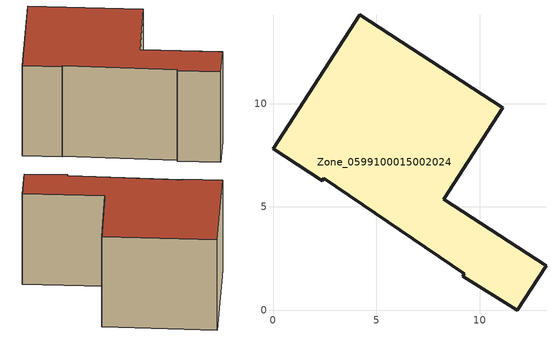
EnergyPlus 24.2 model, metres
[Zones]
Zone_0599100015002024
 floor ground (C_G): 13.22,2.15 11.82,0 9.18,1.64 9.25,1.75 2.46,6.37 2.39,6.27 0,7.82 4.21,14.29 11.12,9.79 8.28,5.36 z0.89
 wall outside (C_F): 0,7.82 2.39,6.27 2.46,6.37 9.25,1.75 9.18,1.64 11.82,0 13.22,2.15 8.28,5.36 11.12,9.79 4.21,14.29 0,7.82 z0.89:8.6
 roof outside (C_R): 2.46,6.37 9.25,1.75 9.18,1.64 11.82,0 13.22,2.15 8.28,5.36 11.12,9.79 4.21,14.29 0,7.82 2.39,6.27 z8.6
[BUILDING]
Pand.0599100015002024: North Axis=0; Terrain=City; Loads Convergence Tolerance Value=0.04; Temperature Convergence Tolerance Value=0.4; Solar Distribution=FullExterior; Maximum Number of Warmup Days=25; Minimum Number of Warmup Days=1
[Site:Location]
Rotterdam.The.Hague.AP_ZH_NLD Design_Conditions: Latitude=51.96; Longitude=4.45; Time Zone=1; Elevation=-4.5
[SITE:GROUNDTEMPERATURE:BUILDINGSURFACE]
18, 18, 18, 18, 18, 18, 18, 18, 18, 18, 18, 18
[MATERIAL] Thermal Absorptance=0.9; Solar Absorptance=0.7; Visible Absorptance=0.7
Name | Roughness | Thickness | Conductivity | Density | Specific Heat
G.TI.1965-1974 | MediumSmooth | 0.15 | 0.882353 | 540 | 1210
F.TI.1965-1974 | Rough | 0.3 | 0.697674 | 1920 | 840
R.TI.1965-1974 | MediumRough | 0.2 | 0.232558 | 1500 | 1000
[CONSTRUCTION]
C_G: G.TI.1965-1974
C_F: F.TI.1965-1974
C_R: R.TI.1965-1974
[ZONE]
Zone_0599100015002024: Type=1; Multiplier=1; Ceiling Height=Autocalculate; Volume=Autocalculate; Floor Area=autocalculate; Part of Total Floor Area=Yes
[ZONEINFILTRATION:DESIGNFLOWRATE]
Infil_Zone_0599100015002024: Zone or ZoneList or Space or SpaceList=Zone_0599100015002024; Schedule=AlwaysOn; Design Flow Rate Calculation Method=Flow/Area; Flow Rate per Floor Area=0.003; Constant Term Coefficient=1; Temperature Term Coefficient=0; Velocity Term Coefficient=0; Velocity Squared Term Coefficient=0
[HVACTEMPLATE:ZONE:IDEALLOADSAIRSYSTEM]
Zone_0599100015002024: Maximum Heating Supply Air Temperature=50; Minimum Cooling Supply Air Temperature=13; Maximum Heating Supply Air Humidity Ratio=0.0156; Minimum Cooling Supply Air Humidity Ratio=0.0077; Heating Limit=NoLimit; Cooling Limit=NoLimit; Dehumidification Control Type=ConstantSensibleHeatRatio; Cooling Sensible Heat Ratio=0.7; Dehumidification Setpoint=60; Humidification Control Type=None; Humidification Setpoint=30; Outdoor Air Method=None; Outdoor Air Flow Rate per Person=0.00944; Outdoor Air Flow Rate per Zone Floor Area=0; Outdoor Air Flow Rate per Zone=0; Demand Controlled Ventilation Type=None; Outdoor Air Economizer Type=NoEconomizer; Heat Recovery Type=None; Sensible Heat Recovery Effectiveness=0.7; Latent Heat Recovery Effectiveness=0.65
[ZONECONTROL:THERMOSTAT]
ThermostatControl_Zone_0599100015002024: Zone or ZoneList=Zone_0599100015002024; Control Type Schedule=DualSetpointControlType; Control 1=Thermostat_Zone_0599100015002024; Temperature Difference Between Cutout And Setpoint=0
[THERMOSTATSETPOINT:DUALSETPOINT]
Thermostat_Zone_0599100015002024: Heating Setpoint Temperature Schedule=HeatingSetpoint_Zone_0599100015002024; Cooling Setpoint Temperature Schedule=CoolingSetpoint_Zone_0599100015002024
[SCHEDULE:COMPACT]
HeatingSetpoint_Zone_0599100015002024: Through: 12/31, For: AllDays, Until: 24:00, 21
CoolingSetpoint_Zone_0599100015002024: Through: 12/31, For: AllDays, Until: 24:00, 24
DualSetpointControlType: Through: 12/31, For: AllDays, Until: 24:00, 4
AlwaysOn: Through: 12/31, For: AllDays, Until: 24:00, 1
